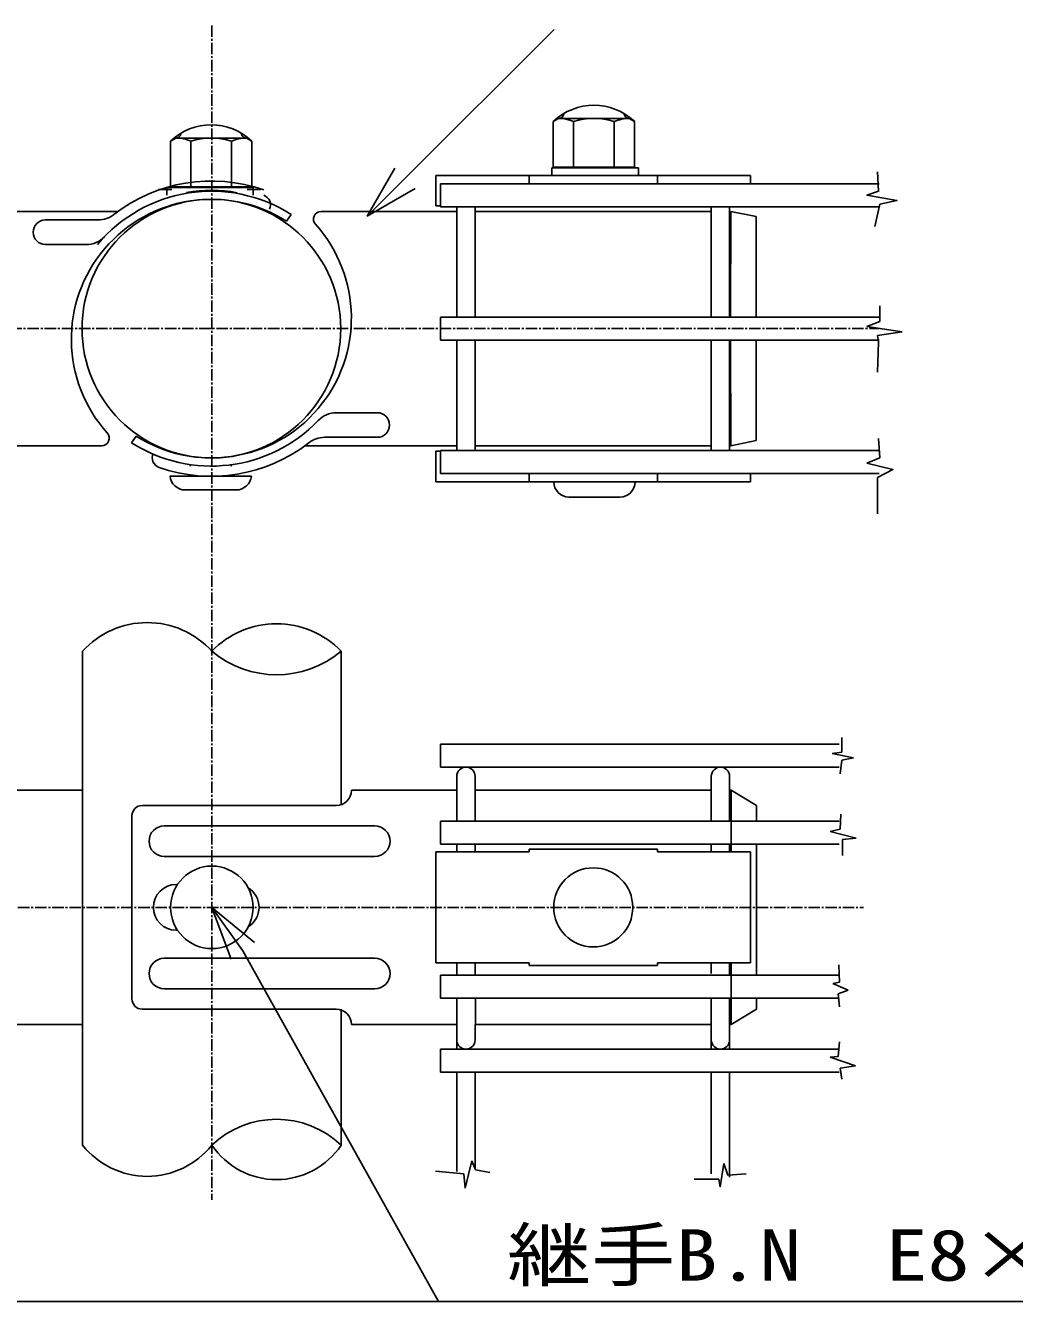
# Model space of a CAD drawing. Units: millimetres, scale not verified. Extents: x -2970 to 2970, y -2100 to 2100.
# Drawn here: x 1670 to 2317, y 534 to 1370 of the extents above; entities that cross this region are included whole.
import ezdxf
from ezdxf.enums import TextEntityAlignment as Align

# ---------------------------------------------------------------- set-up
doc = ezdxf.new("R2010")
doc.units = ezdxf.units.MM
doc.header["$LTSCALE"] = 10
doc.linetypes.add('USER2', pattern=[1.125, 0.75, -0.125, 0.125, -0.125])
for name, color, linetype, lineweight in [('0-0_0', 7, 'Continuous', 25), ('0-1_1', 7, 'Continuous', 25), ('0-3_EXTCNT-L', 1, 'Continuous', 25), ('0-4_2', 7, 'Continuous', 25)]:
    doc.layers.add(name, color=color, linetype=linetype, lineweight=lineweight)
doc.styles.add('ＭＳ ゴシック', font='')
doc.styles.get('ＭＳ ゴシック').set_extended_font_data('MS Gothic')

# ---------------------------------------------------------------- blocks, each defined once
blk = doc.blocks.new('_Open30')
at = {"layer": '0-0_0', "color": 4}
blk.add_line((0, 0), (-10, 0), dxfattribs=at)
blk.add_lwpolyline([(-10, 2.679), (0, 0), (-10, -2.679)], dxfattribs=at)

msp = doc.modelspace()

# ---------------------------------------------------------------- linework, layer by layer
at = {"layer": '0-0_0'}
for p, q in [((1938.31, 1271.47), (2144.31, 1271.47)), ((1938.31, 1271.47), (1938.31, 1251.47)), ((1999.31, 1265.99), (1999.31, 1271.47)), ((2014.18, 1271.47), (2070.85, 1271.47)), ((2083.31, 1265.99), (2083.31, 1271.47)), ((2144.31, 1271.47), (2144.31, 1265.99)), ((1938.31, 1251.47), (1941.28, 1251.47)), ((2130.62, 1094.49), (2131.29, 1094.49)), ((1938.31, 1090.83), (1941.29, 1090.83)), ((1938.31, 1070.83), (1938.31, 1090.83)), ((1764.21, 1074.65), (1817.48, 1074.65)), ((1938.31, 1070.83), (2144.31, 1070.83)), ((1999.31, 1070.83), (1999.31, 1076.32)), ((2015.44, 1070.83), (2068.78, 1070.83)), ((2083.31, 1070.83), (2083.31, 1076.32)), ((2144.31, 1076.32), (2144.31, 1070.83)), ((1807.56, 1065.52), (1774.13, 1065.52)), ((2025.4, 1060.9), (2058.82, 1060.9)), ((1706.94, 959.97), (1706.94, 636.58)), ((1876.28, 959.97), (1876.28, 859.44)), ((1951.95, 848.62), (1951.95, 878.04)), ((1963.95, 848.62), (1963.95, 878.04)), ((2131.61, 868.89), (2148.28, 858.89)), ((2131.61, 868.89), (2131.61, 828.53)), ((1999.31, 828.53), (1938.31, 828.53)), ((1999.31, 828.53), (1938.31, 828.53)), ((1938.31, 828.53), (1938.32, 755.93)), ((2083.31, 830.23), (1999.31, 830.23)), ((2083.31, 830.23), (1999.31, 830.23)), ((1999.31, 830.23), (1999.31, 828.53)), ((1999.31, 830.23), (1999.31, 828.53)), ((2083.31, 830.23), (2083.31, 828.53)), ((2083.31, 830.23), (2083.31, 828.53)), ((2144.31, 828.53), (2083.31, 828.53)), ((2144.31, 828.53), (2083.31, 828.53)), ((2144.31, 828.53), (2144.32, 755.93)), ((1999.32, 755.93), (1938.32, 755.93)), ((1999.32, 755.93), (1938.32, 755.93)), ((1999.32, 755.93), (1999.32, 754.23)), ((1999.32, 755.93), (1999.32, 754.23)), ((2083.32, 754.23), (1999.32, 754.23)), ((2083.32, 754.23), (1999.32, 754.23)), ((2144.32, 755.93), (2083.32, 755.93)), ((2144.32, 755.93), (2083.32, 755.93)), ((2083.32, 755.93), (2083.32, 754.23)), ((2083.32, 755.93), (2083.32, 754.23)), ((2131.61, 755.93), (2131.61, 715.56)), ((1873.01, 725.56), (1745.98, 725.56)), ((1876.28, 725.56), (1876.28, 636.58)), ((2131.61, 715.56), (2148.28, 725.56)), ((1631.27, 715.56), (1706.94, 715.56)), ((1951.95, 715.56), (1883.01, 715.56)), ((2118.62, 715.56), (1964.07, 715.56)), ((2131.61, 715.56), (2130.62, 715.56))]:
    msp.add_line(p, q, dxfattribs=at)
for centre, radius in [((1791.61, 792.23), 27), ((2041.32, 792.23), 25.89)]:
    msp.add_circle(centre, radius, dxfattribs=at)
for centre, radius, start, end in [((2041.77, 1278.82), 38.59, 46.28873, 133.7115), ((1791.19, 1265.96), 38.59, 46.28861, 133.71139), ((1774.13, 1075.47), 9.95, 184.74641, 270), ((1807.56, 1075.47), 9.95, 270, 355.25359), ((2025.4, 1070.86), 9.95, 180.147, 270.00012), ((2058.82, 1070.86), 9.95, 270.00012, 359.85282), ((1749.28, 921.53), 57.18, 42.23512, 137.76805), ((1833.94, 919.16), 58.8, 43.94705, 136.05266), ((1833.95, 1010.19), 65.68, 229.87007, 310.12909), ((1833.95, 591.96), 61.51, 46.51018, 133.49557), ((1749.28, 670.11), 54, 218.38161, 321.61478), ((1833.95, 664.88), 50.92, 213.7664, 326.23242)]:
    msp.add_arc(centre, radius, start, end, dxfattribs=at)
at = {"layer": '0-1_1', "color": 4, "linetype": 'USER2'}
for p, q in [((1791.61, 1369.62), (1791.61, 600.65)), ((1333.36, 1171.15), (2228.51, 1171.15)), ((1372.15, 792.23), (2218.32, 792.23))]:
    msp.add_line(p, q, dxfattribs=at)
at = {"layer": '0-1_1'}
for p, q in [((2070.85, 1276.47), (2014.18, 1276.47)), ((2014.18, 1276.47), (2014.18, 1271.47)), ((2070.85, 1276.47), (2070.85, 1271.47)), ((1765.38, 1262.17), (1756.77, 1262.18)), ((1762.1, 1263.61), (1818.77, 1263.61)), ((1762.1, 1263.61), (1762.1, 1258.61)), ((1823.44, 1262.18), (1814.82, 1262.17)), ((1818.77, 1263.61), (1818.77, 1258.61)), ((1941.28, 1250.99), (1941.29, 1265.99)), ((1941.29, 1265.99), (2228.51, 1265.99)), ((1730.07, 1247.82), (1630.62, 1247.82)), ((1843.58, 1245.85), (1840.52, 1241.47)), ((1863.14, 1247.82), (1951.95, 1247.82)), ((1941.28, 1250.99), (2228.51, 1250.99)), ((1951.95, 1250.99), (1951.95, 1178.65)), ((1963.95, 1250.99), (1963.95, 1178.65)), ((1963.95, 1247.82), (2118.62, 1247.82)), ((2118.62, 1178.65), (2118.62, 1250.99)), ((2130.62, 1178.65), (2130.62, 1250.99)), ((2131.29, 1247.82), (2131.28, 1178.65)), ((2131.29, 1247.82), (2147.95, 1244.49)), ((1717.21, 1242.32), (1682.67, 1242.32)), ((2147.95, 1244.49), (2147.95, 1178.65)), ((1709.3, 1226.22), (1682.67, 1226.22)), ((1941.28, 1163.65), (1941.29, 1178.65)), ((1941.29, 1178.65), (2228.51, 1178.65)), ((1941.28, 1163.65), (2228.51, 1163.65)), ((1951.95, 1163.65), (1951.95, 1096.16)), ((2118.62, 1096.06), (2118.62, 1163.65)), ((2130.62, 1095.71), (2130.62, 1163.65)), ((2131.28, 1163.65), (2131.29, 1094.49)), ((2147.95, 1163.65), (2147.95, 1097.82)), ((1873.27, 1116.09), (1899.9, 1116.09)), ((1719.43, 1094.49), (1630.62, 1094.49)), ((1738.99, 1096.46), (1742.05, 1100.83)), ((1852.5, 1094.49), (1951.95, 1094.49)), ((1865.36, 1099.99), (1899.9, 1099.99)), ((1951.95, 1096.16), (1951.95, 1091.32)), ((1963.95, 1094.49), (2118.62, 1094.49)), ((2118.62, 1091.32), (2118.62, 1096.06)), ((2130.62, 1091.32), (2130.62, 1095.71)), ((2131.29, 1094.49), (2147.95, 1097.82)), ((1941.28, 1076.32), (1941.29, 1091.32)), ((1941.29, 1091.32), (2228.51, 1091.32)), ((1941.28, 1076.32), (2228.51, 1076.32)), ((1941.28, 899.04), (2202.22, 899.04)), ((1941.28, 899.04), (1941.28, 884.04)), ((1941.28, 884.04), (2202.22, 884.04)), ((1951.95, 878.04), (1951.95, 875.93)), ((1963.95, 878.04), (1963.95, 876.02)), ((2118.62, 848.62), (2118.62, 878.05)), ((2118.62, 876.02), (2118.62, 878.04)), ((2130.62, 875.93), (2130.62, 878.04)), ((2130.62, 848.62), (2130.62, 878.04)), ((1631.27, 868.89), (1706.94, 868.89)), ((1951.95, 868.89), (1883.01, 868.89)), ((2118.62, 868.89), (1963.95, 868.89)), ((2131.61, 868.89), (2130.62, 868.89)), ((1739.31, 852.23), (1739.31, 732.23)), ((1745.98, 858.89), (1873.01, 858.89)), ((2148.28, 858.89), (2148.28, 848.62)), ((1760.5, 845.56), (1898.28, 845.56)), ((1941.28, 848.62), (2118.62, 848.62)), ((1941.28, 848.62), (1941.28, 833.62)), ((2118.62, 848.62), (2202.22, 848.62)), ((2130.62, 848.62), (2130.62, 849.59)), ((1941.28, 833.62), (2202.22, 833.62)), ((1951.95, 833.62), (1951.95, 828.53)), ((1963.95, 833.62), (1963.95, 828.53)), ((2118.62, 828.53), (2118.62, 833.62)), ((2130.62, 828.53), (2130.62, 833.62)), ((2148.28, 833.62), (2148.28, 747.78)), ((1760.5, 825.56), (1898.28, 825.56)), ((1768.32, 777.23), (1769.17, 777.23)), ((1760.5, 758.89), (1898.28, 758.89)), ((1951.95, 755.93), (1951.95, 747.79)), ((1963.95, 755.93), (1963.95, 747.79)), ((2118.62, 749.02), (2118.62, 755.93)), ((2130.62, 747.78), (2130.62, 755.93)), ((1941.28, 747.79), (2202.22, 747.78)), ((1941.28, 747.79), (1941.28, 732.79)), ((2148.28, 748.06), (2148.28, 747.78)), ((1760.5, 738.89), (1898.28, 738.89)), ((1941.28, 732.79), (2202.22, 732.78)), ((1951.95, 732.79), (1951.95, 699.41)), ((1964.19, 725.56), (1964.19, 732.79)), ((2118.62, 699.41), (2118.62, 732.78)), ((2130.62, 699.41), (2130.62, 732.78)), ((2148.28, 732.78), (2148.28, 725.56)), ((1964.19, 725.56), (1963.95, 705.41)), ((1941.28, 699.42), (2202.22, 699.41)), ((1941.28, 699.41), (1941.28, 684.42)), ((1941.28, 684.41), (2202.22, 684.41)), ((1951.95, 684.41), (1951.95, 619.3)), ((1963.95, 684.41), (1963.95, 621.39)), ((2118.62, 617.64), (2118.62, 684.41)), ((2130.62, 615.55), (2130.62, 684.41))]:
    msp.add_line(p, q, dxfattribs=at)
at = {"layer": '0-1_1', "color": 4}
for p, q in [((2229.02, 1186.15), (2229.02, 1175.93)), ((2243.49, 1169.12), (2227.32, 1166.57)), ((2227.32, 1166.57), (2228.17, 1162.31)), ((2228.17, 1162.31), (2227.32, 1142.73)), ((2228.17, 1099.31), (2229.02, 1086.54)), ((2229.02, 1086.54), (2220.51, 1083.13)), ((2227.32, 1073.77), (2227.32, 1049.93)), ((2203.99, 903.38), (2203.99, 893.85)), ((2203.99, 893.85), (2197.8, 892.9)), ((2197.8, 892.9), (2211.62, 890.04)), ((2203.99, 888.61), (2203.04, 879.55)), ((2211.62, 890.04), (2203.99, 888.61)), ((2203.52, 853.33), (2203.04, 843.32)), ((2203.04, 843.32), (2196.37, 841.89)), ((2196.37, 841.89), (2213.53, 837.6)), ((2213.53, 837.6), (2204.47, 836.65)), ((2204.47, 836.65), (2204.47, 826.16)), ((2202.09, 754.66), (2202.56, 743.22)), ((1951.95, 748.06), (1951.95, 747.79)), ((1963.95, 748.06), (1963.95, 747.79)), ((2118.62, 747.78), (2118.62, 748.06)), ((2130.62, 747.78), (2130.62, 748.06)), ((2202.56, 743.22), (2198.27, 742.27)), ((2198.27, 742.27), (2208.28, 737.98)), ((2208.28, 737.98), (2201.61, 735.59)), ((2201.61, 735.59), (2202.56, 727.01)), ((2202.56, 704.13), (2201.61, 694.6)), ((2201.61, 694.6), (2196.37, 694.12)), ((2196.37, 694.12), (2213.05, 688.4)), ((2213.05, 688.4), (2203.04, 686.97)), ((2203.04, 686.97), (2203.99, 679.82)), ((1956.65, 617.75), (1937.93, 619.45)), ((1961.76, 626.26), (1957.5, 608.39)), ((1964.31, 620.31), (1961.76, 626.26)), ((1973.68, 618.6), (1964.31, 620.31)), ((2129.44, 616.9), (2126.89, 624.56)), ((1957.5, 608.39), (1956.65, 617.75)), ((2123.48, 614.35), (2107.31, 614.35)), ((2141.36, 617.75), (2129.44, 616.9))]:
    msp.add_line(p, q, dxfattribs=at)
for points in [[(2227.32, 1273.84), (2228.17, 1261.07), (2220.51, 1258.52), (2240.09, 1255.11), (2229.02, 1252.56), (2225.61, 1238.08)], [(2229.02, 1175.93), (2220.51, 1172.53), (2243.49, 1169.12)], [(2220.51, 1083.13), (2237.53, 1078.88), (2227.32, 1073.77)], [(2126.89, 624.56), (2124.33, 609.24), (2123.48, 614.35)]]:
    msp.add_lwpolyline(points, dxfattribs=at)
at = {"layer": '0-1_1'}
msp.add_lwpolyline([(1963.95, 1163.65), (1963.95, 1095.63), (1963.95, 1091.32)], dxfattribs=at)
msp.add_circle((1791.29, 1171.15), 84.67, dxfattribs=at)
for centre, radius, start, end in [((2018.69, 1312.11), 3.33, 270.00005, 351.78918), ((2064.88, 1312.11), 3.33, 188.22224, 270.00012), ((1768.08, 1299.25), 3.33, 270, 351.77787), ((1814.26, 1299.25), 3.33, 188.21094, 270.00006), ((1791.29, 1164.15), 103.67, 70.695, 127.99264), ((1791.28, 1170.43), 91.33, 79.27688, 100.30576), ((1791.29, 1164.15), 91.67, 57.51066, 221.9879), ((1791.29, 1164.15), 97, 57.37257, 140.21863), ((1823.35, 1252.14), 6.67, 335.00104, 70.69495), ((1717.21, 1258.99), 16.67, 270, 307.99445), ((1863.14, 1242.82), 5, 90, 221.98676), ((1682.67, 1234.27), 8.05, 90, 270), ((1791.29, 1178.15), 91.67, 237.51083, 41.98755), ((1709.3, 1242.89), 16.67, 270, 316.15961), ((1873.27, 1099.42), 16.67, 90, 136.15803), ((1899.9, 1108.04), 8.05, 270, 90), ((1719.43, 1099.49), 5, 270, 41.98926), ((1791.29, 1178.15), 97, 237.37265, 316.15848), ((1791.29, 1178.15), 103.67, 250.69507, 307.99307), ((1865.36, 1083.32), 16.67, 90, 127.99289), ((1759.22, 1086.61), 6.67, 155.00094, 250.69502), ((1957.95, 878.04), 6, 89.99995, 179.99995), ((1957.95, 878.04), 6, 0.00003, 89.99995), ((2124.62, 878.04), 6, 89.99995, 179.99995), ((2124.62, 878.04), 6, 0.00003, 89.99995), ((1873.01, 868.89), 10, 270, 0), ((1745.98, 852.23), 6.67, 90, 179.99992), ((1760.5, 835.56), 10, 90, 270), ((1898.28, 835.56), 10, 270, 90), ((1768.32, 792.23), 15, 90, 270), ((1807.53, 792.23), 15, 301.62469, 58.37531), ((1760.5, 748.89), 10, 90, 270), ((1898.28, 748.89), 10, 270, 90), ((1745.98, 732.23), 6.67, 179.99992, 270), ((1873.01, 715.56), 10, 0, 90), ((1957.95, 705.41), 6, 179.99995, 269.99995), ((1957.95, 705.41), 6, 269.99995, 0.00003), ((2124.62, 705.41), 6, 179.99995, 269.99995), ((2124.62, 705.41), 6, 269.99995, 0.00003)]:
    msp.add_arc(centre, radius, start, end, dxfattribs=at)
at = {"layer": '0-3_EXTCNT-L', "color": 4}
msp.add_line((2015.64, 1367.08), (1918.15, 1269.6), dxfattribs=at)
for points in [[(2348.22, 534.17), (1939.9, 534.17), (1811.88, 763.69)], [(2369.5, 534.17), (1593.72, 534.17), (1553.07, 759.05)]]:
    msp.add_lwpolyline(points, dxfattribs=at)
at = {"layer": '0-4_2'}
for p, q in [((2018.67, 1308.78), (2015.1, 1306.71)), ((2015.1, 1276.83), (2015.1, 1306.71)), ((2018.67, 1308.78), (2064.86, 1308.78)), ((2028.43, 1276.83), (2028.43, 1306.71)), ((2055.1, 1276.84), (2055.1, 1306.71)), ((2064.73, 1308.78), (2068.31, 1306.72)), ((2068.43, 1276.84), (2068.43, 1306.71)), ((1768.1, 1295.92), (1764.52, 1293.85)), ((1814.28, 1295.92), (1768.1, 1295.92)), ((1814.28, 1295.92), (1817.86, 1293.85)), ((1764.52, 1263.97), (1764.52, 1293.85)), ((1777.86, 1263.97), (1777.86, 1293.85)), ((1804.52, 1263.97), (1804.52, 1293.85)), ((1817.86, 1263.97), (1817.86, 1293.85)), ((2015.1, 1276.83), (2068.43, 1276.84)), ((1817.86, 1263.97), (1764.52, 1263.97)), ((1777.51, 1082.28), (1777.51, 1081.02)), ((1804.18, 1082.5), (1804.18, 1081.02))]:
    msp.add_line(p, q, dxfattribs=at)
for centre, radius, start, end in [((2018.67, 1284.67), 24.11, 66.1076, 90.00012), ((2041.78, 1264.72), 44.06, 72.40817, 107.63799), ((2064.86, 1284.67), 24.11, 89.99984, 113.87425), ((1768.1, 1271.81), 24.11, 66.12587, 90.00027), ((1791.17, 1251.86), 44.06, 72.36212, 107.59195), ((1814.28, 1271.81), 24.11, 90, 113.89252)]:
    msp.add_arc(centre, radius, start, end, dxfattribs=at)

# ---------------------------------------------------------------- block references
at = {"layer": '0-3_EXTCNT-L', "xscale": 3.5, "yscale": 3.5}
for p, rotation in [((1893.4, 1244.85), 225), ((1791.61, 792.23), 125.38478)]:
    msp.add_blockref('_Open30', p, dxfattribs=dict(at, rotation=rotation))

# ---------------------------------------------------------------- texts
at = {"layer": '0-3_EXTCNT-L', "color": 4, "style": 'ＭＳ ゴシック', "width": 1.2}
msp.add_text('継手B.N\u3000E8×70C', height=33.67, dxfattribs=at).set_placement((1984.9, 537.69), align=Align.BOTTOM_LEFT)

doc.saveas('drawing.dxf')
